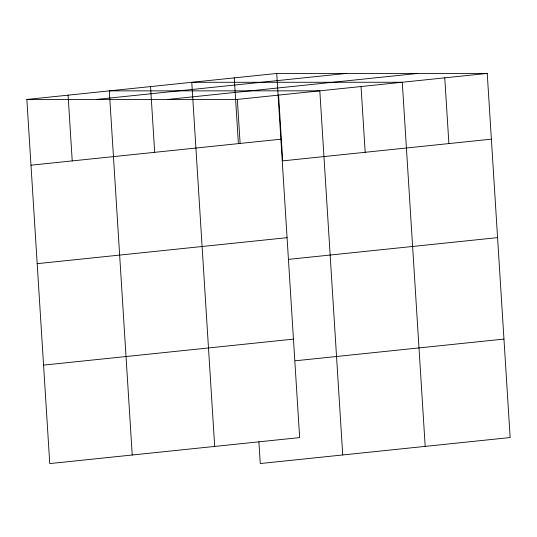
<?xml version="1.0" encoding="UTF-8"?>
<svg xmlns="http://www.w3.org/2000/svg" width="537" height="537" viewBox="0 0 537 537"><rect width="100%" height="100%" fill="white"/><g stroke="black" fill="none" stroke-linecap="round" stroke-linejoin="round"><path stroke-width="0.81" d="M276.736 73.462L299.646 437.595L49.76 463.585L26.85 99.452L276.736 73.462L487.24 73.415L510.15 437.548L260.264 463.538L258.894 441.844M96.318 99.439L346.204 73.448M167.886 99.426L417.773 73.435M26.85 99.452L237.354 99.405L487.24 73.415M30.985 165.195L280.878 139.204M491.375 139.164L282.717 160.865L278.582 95.116M37.181 263.667L287.067 237.676M288.913 259.331L497.571 237.629M43.564 365.113L293.45 339.122M295.296 360.783L503.954 339.082M444.757 77.838L448.898 143.58M425.19 446.381L402.28 82.255L191.776 82.302L214.686 446.428M361.045 86.544L365.18 152.286M342.727 454.96L319.817 90.834L109.313 90.874L132.223 455.007M237.354 99.405L240.126 143.513M234.26 77.878L238.394 143.627M150.548 86.585L154.683 152.333M68.085 95.163L72.22 160.905"/></g></svg>
